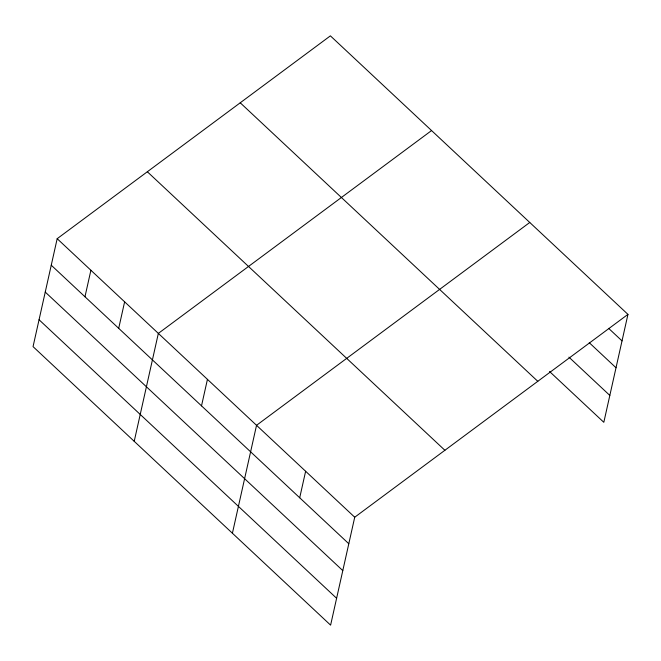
<?xml version="1.0" encoding="UTF-8"?>
<svg xmlns="http://www.w3.org/2000/svg" width="661" height="661" viewBox="0 0 661 661"><rect width="100%" height="100%" fill="white"/><g stroke="black" fill="none" stroke-linecap="round" stroke-linejoin="round"><path stroke-width="0.99" d="M57.177 238.695L33.05 346.62L330.607 625.149L354.726 517.224L627.95 314.38L330.393 35.851L57.177 238.695L354.726 517.224M84.972 296.764L90.896 270.266M118.699 328.335L124.623 301.829M134.216 441.317L158.343 333.4L431.567 130.548M201.514 405.854L207.438 379.356M232.408 533.237L256.534 425.312L529.758 222.468M299.706 497.774L305.63 471.268M627.95 314.38L603.823 422.305L549.522 371.474M608.632 328.352L622.026 340.886M589.24 342.687L616.019 367.756M568.914 357.138L609.83 395.435M240.232 102.786L537.79 381.323M147.337 171.753L444.894 450.29M51.252 265.201L348.801 543.73M45.245 292.071L342.795 570.6M39.057 319.75L336.606 598.279"/></g></svg>
